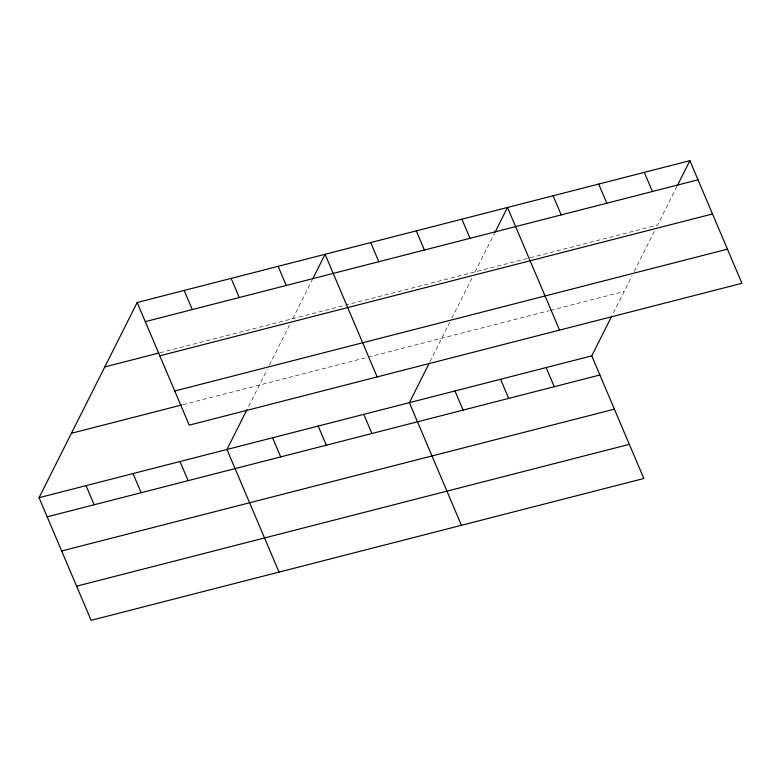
<?xml version="1.0" encoding="UTF-8"?>
<svg xmlns="http://www.w3.org/2000/svg" width="781" height="781" viewBox="0 0 781 781"><rect width="100%" height="100%" fill="white"/><g stroke="black" fill="none" stroke-linecap="round" stroke-linejoin="round"><path stroke-width="0.59" stroke-dasharray="3.9 2.93" d="M248.563 406.52L267.297 369.257M269.416 365.039L290.073 323.959M292.719 318.687L312.146 280.037M429.872 361.867L449.69 322.446M451.808 318.238L472.466 277.148M475.112 271.886L494.539 233.236M613.349 312.917L632.093 275.644M634.211 271.427L654.859 230.346M676.942 186.434L657.504 225.084L345.329 305.186M159.998 352.748L344.167 305.488M183.008 404.646L366.924 357.454M368.095 357.151L549.316 310.643M550.488 310.35L624.146 291.45"/><path stroke-width="1.17" d="M611.728 316.139L591.764 355.863L643.827 478.499L91.113 620.329L39.05 497.692L137.173 302.501L689.887 160.671L741.95 283.308L189.236 425.137L137.173 302.501M246.942 409.742L226.968 449.465L279.032 572.112M312.683 278.963L325.101 254.274L377.155 376.92M428.798 364.014L409.371 402.664L461.425 525.31M495.086 232.162L507.494 207.473L559.557 330.119M677.478 185.361L689.887 160.671M145.305 321.635L698.019 179.806M104.791 366.914L158.826 353.041M159.802 355.794L712.516 213.965M174.739 390.988L727.453 249.159M71.432 433.279L181.836 404.948M39.05 497.692L591.764 355.863M47.172 516.827L599.886 374.997M61.67 550.986L614.383 409.156M76.606 586.18L629.32 444.35M644.296 172.367L652.418 191.511M598.695 184.072L606.817 203.206M553.094 195.767L561.217 214.912M546.163 367.558L554.285 386.702M461.893 219.168L470.025 238.312M500.562 379.263L508.695 398.398M416.293 230.873L424.425 250.018M454.972 390.959L463.094 410.103M370.702 242.569L378.824 261.713M363.77 414.36L371.893 433.504M278.114 266.331L286.246 285.475M318.17 426.065L326.292 445.209M231.137 278.387L239.259 297.522M272.569 437.77L280.701 456.905M184.16 290.444L192.282 309.579M179.991 461.522L188.114 480.666M133.014 473.579L141.136 492.723M86.027 485.636L94.159 504.77"/></g></svg>
